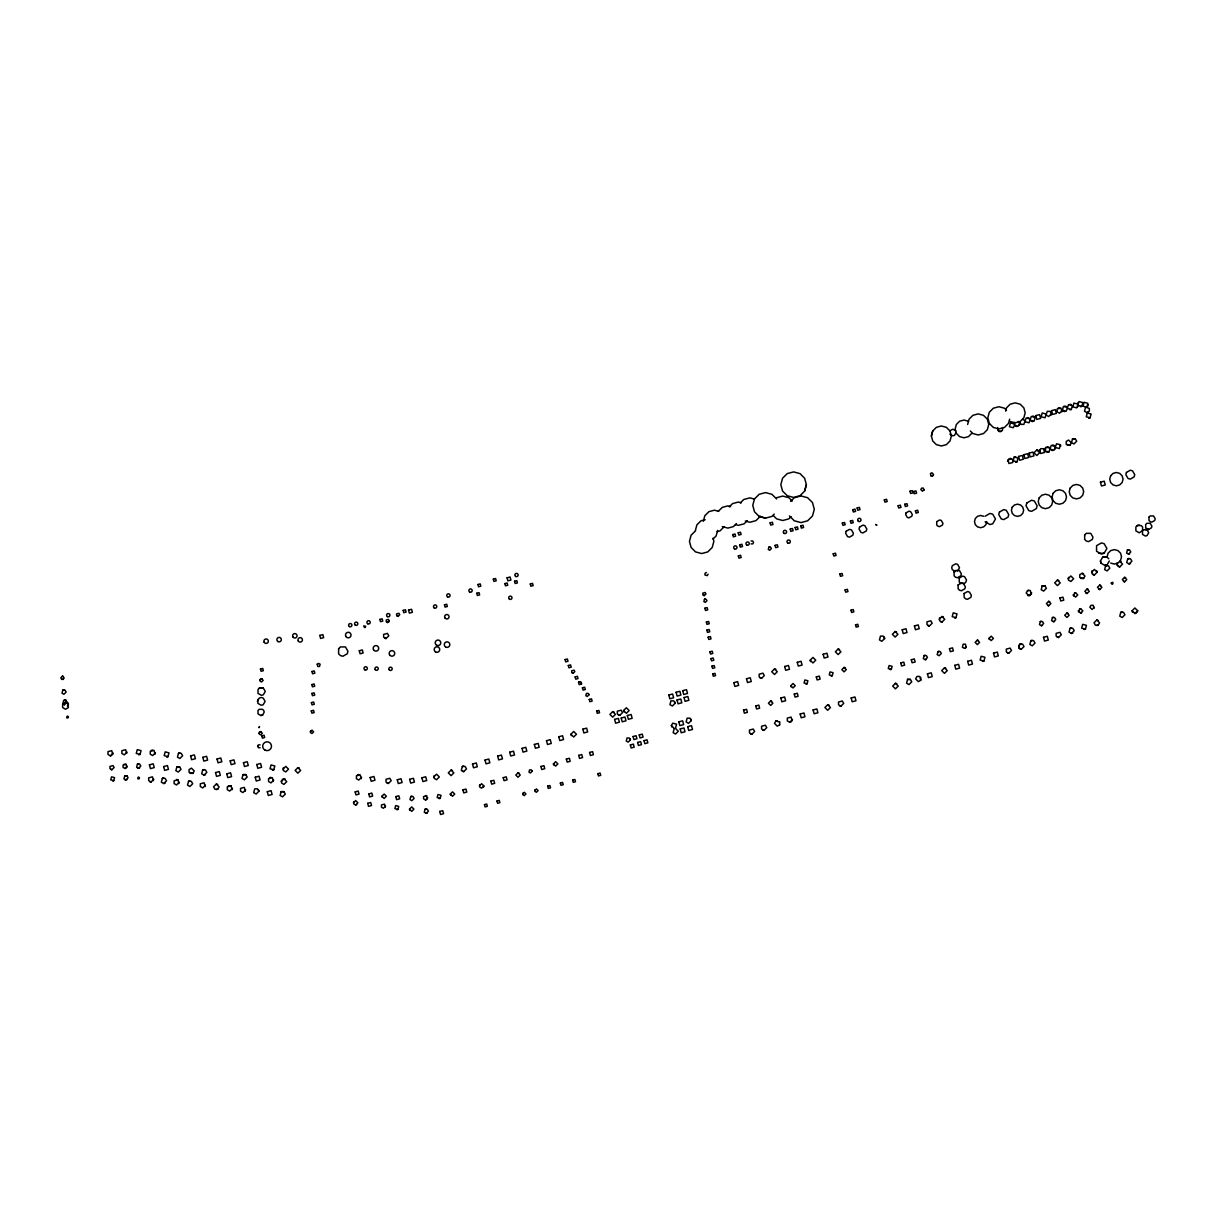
<?xml version="1.0" encoding="UTF-8"?>
<svg xmlns="http://www.w3.org/2000/svg" width="1216" height="1216" viewBox="0 0 1216 1216"><rect width="100%" height="100%" fill="white"/><g stroke="black" fill="none" stroke-linecap="round" stroke-linejoin="round"><path stroke-width="1.5" d="M66.804 703.258L65.998 700.218L63.779 700.218L62.958 703.258L64.889 704.368M68.446 704.11L67.321 706.025M68.339 717.638C67.321 712.91 65.238 720.662 68.476 717.075M112.769 754.437L111.75 750.652L107.966 751.67L107.966 754.437L110.367 755.835L113.134 753.054M126.677 753.479L125.658 749.694L121.874 750.698L121.874 753.479L124.275 754.862L127.057 752.096M126.905 767.342L126.084 764.317L123.059 765.122L123.059 767.342L124.974 768.451L127.194 766.232M139.354 778.59C138.35 773.862 136.268 781.63 139.506 778.042M155.07 754.178L154.052 750.394L150.267 751.397L150.267 754.178L152.669 755.562L155.45 752.795M153.474 780.626L152.456 776.842L148.671 777.845L148.671 780.626L151.073 782.01L153.839 779.243M178.919 783.575L177.901 779.79L174.116 780.809L174.116 783.575L176.518 784.974L179.299 782.192M205.139 786.539L204.121 782.754L200.321 783.773L200.321 786.539L202.738 787.938L205.504 785.156M259.829 680.322L261.501 678.65L263.173 680.322L261.501 681.978L260.057 681.158L260.057 679.486M232.089 789.686L231.07 785.901L227.286 786.904L227.286 789.686L229.687 791.069L232.469 788.302M257.336 701.389L259.282 698.03L261.227 697.513L263.173 698.03L265.103 701.389L263.173 704.763L261.227 705.28L257.853 703.334L257.853 699.443M259.038 733.233L260.695 731.576L262.367 733.233L260.695 734.905L259.251 734.069L259.251 732.412M245.328 791.175L244.31 787.375L240.525 788.394L240.525 791.175L242.926 792.558L245.693 789.792M260.133 747.764L258.476 747.764L257.64 746.32L258.476 744.876L260.133 744.876M257.64 746.32L257.853 745.484M258.886 791.251L256.105 794.033L253.703 792.634L254.722 788.85L257.488 788.85L258.886 791.251L258.506 789.868M273.357 781.508L272.354 777.708L268.554 778.726L268.554 781.508L270.955 782.891L273.737 780.11M282.978 769.15L285.76 766.369L288.542 769.15L285.76 771.917L283.358 770.534L283.358 767.752M281.2 781.614L283.966 778.833L286.748 781.614L283.966 784.396L281.565 782.998L281.565 780.231M317.239 664.21L317.847 666.49L319.519 666.49L320.127 664.21L318.683 663.374L317.239 664.21L317.847 663.602M310.323 731.819L311.98 730.147L313.652 731.819L311.98 733.476L310.536 732.655L310.536 730.983M389.12 621.665L388.512 619.385L386.232 619.993L386.232 621.665L387.676 622.501L389.348 620.829M353.43 802.788L355.65 800.569L357.869 802.788L355.65 805.007L353.734 803.898L353.734 801.678M361.228 778.666L360.21 774.881L356.41 775.899L356.41 778.666L358.811 780.064L361.593 777.282M381.915 796.252L384.134 794.033L386.354 796.252L384.134 798.486L381.915 796.252L382.204 797.362M385.32 807.166L384.514 804.126L381.474 804.946L381.474 807.166L383.405 808.275L385.624 806.056M409.488 809.142L411.707 806.922L413.926 809.142L411.707 811.361L409.488 809.142L409.777 810.251M427.409 798.821L426.603 795.796L423.563 796.602L423.563 798.821L425.494 799.93L427.713 797.711M433.793 776.948L436.559 774.182L439.341 776.948L436.559 779.73L434.158 778.331L434.158 775.565M450.3 794.078L452.519 791.859L454.738 794.078L452.519 796.298L450.3 794.078L450.589 795.188M479.393 785.931L481.612 783.712L483.846 785.931L481.612 788.15L479.697 787.041L479.697 784.822M483.542 787.041L483.846 785.931M522.622 793.957L524.294 792.285L525.95 793.957L524.294 795.614L522.85 794.778L522.85 793.121M532.061 771.339L530.389 772.996L528.96 772.16L529.568 769.895L531.225 769.895L532.061 771.339L531.833 770.503M534.766 790.598L536.438 788.926L538.095 790.598L536.438 792.254L534.994 791.434L534.994 789.762M553.417 763.906L555.636 761.687L557.87 763.906L555.636 766.126L553.417 763.906L553.721 765.016M578.558 682.358L579.166 684.638L581.43 684.03L580.822 681.75L578.558 682.358L579.166 681.75M581.43 684.03L581.658 683.194M570.912 734.251L573.678 731.47L576.46 734.251L573.678 737.018L570.912 734.251L571.277 735.634M588.939 694.822L587.282 696.479L585.838 695.658L586.446 693.378L588.103 693.378L588.939 694.822L588.711 693.986M623.58 710.539L626.346 707.758L629.128 710.539L626.346 713.306L623.565 710.539L623.945 711.922M630.39 739.906L628.17 742.125L626.24 741.015L627.061 737.99L629.28 737.99L630.39 739.906L630.086 738.796M695.4 530.404L696.89 524.856L700.948 520.798L705.113 519.673M703.334 521.284L704.824 515.736L708.882 511.678L714.446 510.188L718.61 511.298M717.607 530.404L716.118 535.952L713.062 539.007M708.077 574.18L707.241 575.624L704.976 575.016L704.976 573.359L706.42 572.523M675.123 703.243L672.342 706.025L669.94 704.642L670.958 700.842L673.74 700.842L675.123 703.243L674.758 701.86M674.166 728.338L671.399 725.572L672.782 723.155L676.567 724.174L675.564 727.974M691.296 720.556L688.53 723.338L686.128 721.939L687.131 718.154L689.913 718.154L691.296 720.556L690.931 719.173M804.658 491.051L806.375 484.667L804.658 478.283L799.991 473.602L793.607 471.899L787.223 473.602L782.542 478.283L780.839 484.667L782.542 491.051L787.223 495.718L793.607 497.435L799.991 495.718L804.658 491.051L806.375 484.667M779.669 724.782L779.669 722.015M790.81 685.718L793.03 683.498L795.249 685.718L793.03 687.937L790.81 685.718L791.099 686.827M792.118 720.875L791.099 717.09L787.314 718.109L787.314 720.875L789.716 722.274L792.498 719.492M810.19 660.197L812.972 657.415L815.738 660.197L812.972 662.963L810.19 660.197L810.57 661.58M931.38 435.982L932.718 430.981L936.366 427.333L941.366 425.995L946.367 427.333L950.015 430.981L951.353 435.982L950.015 440.982L946.367 444.646L941.366 445.983L936.366 444.63L932.718 440.982L931.38 435.982L932.718 430.981M923.917 490.382L923.309 488.102L921.652 488.102L920.816 489.546L922.473 491.218L924.145 489.546M884.64 638.506L881.858 641.288L879.457 639.89L880.475 636.105L883.257 636.105L884.64 638.506L884.26 637.123M956.126 432.501L954.454 435.389L952.797 435.83L949.909 434.158M967.647 424.445L969.061 419.17L972.922 415.31L978.196 413.896L983.47 415.31L987.331 419.17L988.745 424.445L987.331 429.719L983.47 433.58L978.196 434.978L972.922 433.565L970.353 430.996M920.77 680.23L919.752 676.446L916.986 676.446L915.602 678.847L918.369 681.614L920.77 680.23L920.77 677.449M939.193 619.294L941.974 616.512L944.756 619.294L941.974 622.06L939.573 620.677L939.573 617.895M997.698 427.561L997.698 430.327L1000.099 431.726L1002.501 430.327L1002.501 427.561M1005.647 411.175L1006.529 407.846L1010.192 404.198L1015.193 402.861L1020.194 404.198L1023.842 407.846L1025.179 412.847L1023.842 417.848L1020.194 421.496L1015.193 422.834L1010.192 421.496M1009.63 419.201L1008.52 423.366L1004.446 427.439L998.898 428.929L993.35 427.439L989.292 423.366L987.802 417.818L989.292 412.27L993.35 408.211L998.898 406.722L1004.446 408.211L1006.483 410.233M986.693 521.588L985.887 524.643L983.653 526.878L980.598 527.698L977.542 526.878L975.308 524.643L974.487 521.588L975.308 518.533L977.542 516.298L980.598 515.478L983.653 516.298M1014.494 422.332L1014.6 425.311L1013.217 427.713L1009.417 426.71L1010.435 422.91L1014.235 423.928M1007.547 461.138L1010.329 458.356L1012.73 459.739L1012.73 462.521L1008.946 463.539L1007.927 459.739M1014.494 425.114L1018.294 426.132L1019.677 423.73L1018.294 421.329M1019.297 425.114L1019.677 423.73M966.234 647.216L965.413 644.191L963.194 644.191L962.388 647.216L964.303 648.326L966.234 647.216L965.413 648.037M1030.286 420.219L1034.071 421.238L1035.09 417.438L1031.305 416.434L1029.01 422.773L1025.21 421.77M988.988 638.385L991.207 636.166L993.426 638.385L991.207 640.604L988.988 638.385L989.277 639.494M1039.346 451.106L1040.729 448.704L1043.495 448.704L1044.514 452.489L1040.729 453.507L1039.71 449.722M1046.277 415.142L1048.678 416.526L1051.46 413.759L1050.062 411.358L1047.295 411.358L1044.985 417.787L1041.185 416.784L1042.203 412.984L1045.988 414.002M1051.08 415.142L1051.445 413.759M1055.062 446.394L1051.278 445.39L1048.891 451.942L1045.091 450.923L1046.11 447.138L1049.91 448.157M1044.726 449.54L1045.091 448.157M1061.933 411.829L1060.93 408.029L1057.13 409.047L1057.13 411.829L1059.531 413.212L1062.313 410.43M1050.259 449.175L1054.044 450.194L1056.598 443.764L1060.382 444.782L1059.364 448.567L1055.579 447.549M1055.062 449.175L1055.442 447.792M1077.695 404.092L1073.91 403.074L1072.892 406.858L1076.677 407.877L1079.048 401.569L1082.848 402.587L1081.83 406.372L1078.045 405.369M1077.665 403.97L1078.045 402.587M1077.695 406.858L1078.06 405.475M1031.366 594.396L1030.347 590.596L1027.566 590.596L1026.182 593.013L1028.964 595.779L1031.73 593.013M1018.826 645.149L1018.826 647.915L1021.227 649.314L1024.009 646.532L1022.61 644.13L1019.844 644.13L1018.826 647.915M1086.846 407.102L1087.864 403.302L1084.079 402.298L1083.061 406.083L1089.323 408.454L1089.323 411.221L1086.922 412.619L1084.505 411.221L1085.523 407.436M1087.864 406.083L1088.244 404.7M1068.089 578.74L1070.87 575.958L1073.652 578.74L1070.87 581.506L1068.469 580.123L1068.469 577.357M1073.333 594.913L1075.552 592.694L1077.771 594.913L1075.552 597.132L1073.333 594.913L1073.622 596.022M1078.394 610.888L1080.614 608.654L1082.833 610.888L1080.614 613.107L1078.394 610.888L1078.683 611.998M1091.603 572.219L1094.37 569.438L1097.151 572.219L1094.37 575.001L1091.968 573.602L1091.968 570.836M1109.326 561.002L1107.107 564.847L1104.888 565.44L1101.027 563.221L1100.434 561.002L1102.654 557.156L1107.107 557.156L1108.734 558.782M1107.092 556.837L1108.065 553.219L1110.694 550.59L1114.312 549.617L1117.914 550.574L1120.559 553.219L1121.517 556.837L1120.559 560.439L1117.914 563.084L1114.312 564.042L1110.694 563.084M1093.99 608.35L1093.184 605.31L1090.965 605.31L1089.855 607.24L1092.074 609.459L1094.294 607.24M1111.196 583.285C1114.449 579.713 1112.366 587.465 1111.348 582.738M1121.167 561.701L1119.784 561.336L1122.55 564.102L1119.784 566.884L1117.382 565.486L1117.382 562.719M1132.111 610.751L1134.893 607.97L1137.674 610.751L1134.893 613.518L1132.111 610.751L1132.491 612.134M1137.294 612.134L1137.674 610.751M63.293 679.288L64.129 677.844L62.472 676.172L60.8 677.844L61.636 679.288L63.293 679.288L62.472 679.516M62.806 690.126L62.001 693.166L63.916 694.275L66.135 692.056L65.026 690.126L62.806 690.126L63.916 689.837M113.757 780.672L114.562 777.632L111.538 776.826L110.717 779.866L113.757 780.672L112.647 780.976M140.038 754.437L141.056 750.652L137.271 749.634L136.253 753.418L140.038 754.437L138.654 754.817M124.762 775.838L123.956 778.878L125.871 779.988L128.09 777.754L126.981 775.838L124.762 775.838L126.981 775.838M137.454 764.074L136.648 767.114L138.563 768.223L140.782 766.004L139.673 764.074L137.454 764.074L138.563 763.785M167.96 756.656L168.978 752.871L165.194 751.853L164.175 755.638L167.96 756.656L166.577 757.036M178.478 753.327L177.46 757.127L179.877 758.51L182.643 755.729L181.26 753.327L178.478 753.327L179.877 752.962M162.351 778.362L161.333 782.162L163.734 783.545L166.516 780.763L165.118 778.362L162.351 778.362L163.734 777.997M176.867 766.901L175.849 770.686L178.25 772.069L181.032 769.302L179.634 766.901L176.867 766.901L179.634 766.901M259.434 688.074L258.005 689.502L258.005 693.394L261.379 695.324L263.325 694.807L265.27 691.448L263.325 688.074L259.434 688.074L263.325 688.074M192.858 773.346L194.241 770.944L191.474 768.162L189.073 769.561L189.073 772.327L192.858 773.346L190.091 773.346M188.541 781.326L187.522 785.126L189.924 786.509L192.706 783.727L191.322 781.326L188.541 781.326L189.924 780.961M202.677 769.91L201.658 773.71L204.06 775.094L206.842 772.327L205.458 769.91L202.677 769.91L204.06 769.546M262.534 715.069L264.191 712.181L263.75 710.524L262.534 709.308L259.206 709.308L257.99 710.524L257.99 713.853L260.862 715.51L262.534 715.069L260.862 715.51M364.177 625.678C362.778 625.298 365.393 629.964 365.682 626.088M217.725 789.23L219.108 786.828L216.326 784.046L213.56 786.828L214.943 789.23L217.725 789.23L216.326 789.594M243.018 774.622L241.999 778.422L244.401 779.806L247.182 777.024L245.784 774.622L243.018 774.622L245.784 774.622M273.813 769.758L274.831 765.974L271.031 764.955L270.028 768.74L273.813 769.758L272.43 770.138M281.154 791.662L280.136 795.462L282.538 796.845L285.319 794.078L283.921 791.662L281.154 791.662L283.921 791.662M397.936 809.43L398.742 806.39L395.717 805.585L394.896 808.61L397.936 809.43L396.826 809.719M410.765 796.51L409.959 799.55L411.874 800.66L414.094 798.441L412.984 796.51L410.765 796.51L411.874 796.222M695.567 530.754L691.098 535.222L689.457 541.333L691.098 547.443L695.567 551.912L701.678 553.538L707.773 551.912L712.242 547.443L713.883 541.333L713.062 538.278M462.338 766.46L461.32 770.26L463.722 771.643L466.503 768.862L465.105 766.46L462.338 766.46L463.722 766.095M718.23 511.434L722.304 507.376L727.852 505.886L730.634 506.631M425.098 809.218L424.293 812.242L426.208 813.352L428.442 811.133L427.318 809.218L425.098 809.218L426.208 808.914M729.326 506.814L732.534 503.606L738.355 502.056L741.274 502.831M440.207 798.365L441.013 795.325L437.988 794.519L437.167 797.544L440.207 798.365L439.098 798.654M740.407 502.846L743.751 499.487L749.862 497.861L754.437 499.077M724.052 526.847L719.994 530.906L717.212 531.65M736.455 523.564L733.4 526.604L727.852 528.094L722.304 526.604M747.384 520.6L744.177 523.807L738.355 525.358L735.437 524.582M760.441 516.177L755.957 520.646L749.862 522.272L745.286 521.056M774.258 514.079L771.917 516.42L765.533 518.122L759.149 516.42L754.482 511.738L752.765 505.354L754.482 498.97L759.149 494.304L765.533 492.586L771.917 494.304L776.598 498.97M790.643 501.387L794.306 497.724L800.964 495.946L807.622 497.724L812.501 502.603L814.294 509.261L812.501 515.934L807.622 520.798L800.964 522.591L794.306 520.798L789.427 515.934M704.474 599.29L703.866 601.57L705.295 602.391L706.967 600.734L706.131 599.29L704.474 599.29L705.295 599.062M791.084 516.633L788.85 518.867L782.739 520.509L776.644 518.867L773.285 515.508M768.892 547.154L768.284 549.434L769.728 550.27L771.385 548.598L770.549 547.154L768.892 547.154L769.728 546.942M949.909 430.829L952.797 429.172L955.67 430.829M674.166 728.855L673.147 732.655L675.549 734.038L678.315 731.257L675.549 728.49M971.736 433.367L968.483 436.62L964.045 437.806L959.606 436.62L956.354 433.367L955.168 428.929L956.354 424.475L959.606 421.238L964.045 420.037L968.483 421.238M932.702 475.851L933.538 474.407L931.866 472.75L930.422 473.586L931.046 475.851M1013.217 460.818L1017.017 461.822L1018.02 458.037L1014.235 457.018L1013.095 461.138M1067.542 408.454L1071.326 409.473L1072.345 405.673L1068.545 404.654L1066.204 411.221L1062.419 410.202L1063.438 406.418L1067.222 407.421M807.09 683.802L807.895 680.762L804.87 679.957L804.05 682.982L807.09 683.802L805.98 684.091M779.669 722.015L775.869 720.997L774.486 723.398L777.267 726.18L779.669 724.782M985.127 516.222L989.946 513.441L992.712 514.186L995.494 518.989L992.712 523.807L989.946 524.537L985.127 521.77M832.261 675.746L833.082 672.722L830.042 671.901L829.236 674.941L832.261 675.746L831.151 676.05M1090.083 417.802L1091.102 414.018L1087.302 412.999L1086.283 416.784L1090.083 417.802L1088.685 418.182M1072.542 438.794L1071.524 442.594L1073.926 443.977L1076.707 441.21L1075.309 438.794L1072.542 438.794L1075.309 438.794M1069.989 445.238L1071.387 442.837L1068.606 440.055L1066.204 441.454L1066.204 444.22L1069.989 445.238L1067.222 445.238M957.57 571.064L959.515 567.705L957.57 564.33L955.639 563.814L952.265 565.759L951.748 567.705L952.265 569.65L955.639 571.581M891.328 669.362L892.134 666.338L889.109 665.517L888.288 668.557L891.328 669.362L890.218 669.666M956.004 617.667L957.007 613.882L953.222 612.864L952.204 616.649L956.004 617.667L954.606 618.047M924.13 655.576L923.324 658.616L925.239 659.726L927.458 657.506L926.349 655.576L924.13 655.576L925.239 655.287M907.577 679.41L906.558 683.21L908.96 684.593L911.742 681.826L910.358 679.41L907.577 679.41L910.358 679.41M937.992 651.578L937.171 654.618L939.102 655.728L941.321 653.509L940.211 651.578L937.992 651.578L939.102 651.29M1042.234 585.899L1041.215 589.699L1043.632 591.082L1046.398 588.316L1045.015 585.899L1042.234 585.899L1045.015 585.899M983.926 661.063L984.945 657.263L981.145 656.26L980.126 660.045L983.926 661.063L982.528 661.428M1104.143 553.295L1106.91 548.492L1104.143 543.689L1101.362 542.944L1096.558 545.71L1096.558 551.274L1101.362 554.04L1104.143 553.295L1098.58 553.295M1040.288 621.574L1039.482 624.598L1041.398 625.708L1043.632 623.489L1042.507 621.574L1040.288 621.574L1041.398 621.27M1083.578 578.482L1084.961 576.08L1082.179 573.314L1079.778 574.697L1079.778 577.478L1083.578 578.482L1080.796 578.482M1137.294 525.54L1135.866 526.969L1135.866 530.845L1139.24 532.79L1143.709 529.826L1147.038 529.826L1148.71 532.714L1147.038 535.602L1145.381 536.043L1142.493 534.386L1142.599 526.969L1141.17 525.54L1137.294 525.54L1139.24 525.023M1052.418 617.561L1051.612 620.601L1053.527 621.71L1055.746 619.491L1054.637 617.561L1052.418 617.561L1053.527 617.272M1105.663 565.759L1104.66 569.559L1107.062 570.942L1109.828 568.161L1108.445 565.759L1105.663 565.759L1107.062 565.394M1030.864 640.65L1029.846 644.434L1032.247 645.818L1035.014 643.051L1033.63 640.65L1030.849 640.65L1032.247 640.27M1127.414 549.997L1126.609 553.022L1128.524 554.131L1130.758 551.912L1129.634 549.997L1127.414 549.997L1128.524 549.693M1127.734 558.782L1126.715 562.567L1129.117 563.966L1131.898 561.184L1130.5 558.782L1127.734 558.782L1129.117 558.402M1070.034 628.292L1069.016 632.077L1071.418 633.46L1074.199 630.694L1072.801 628.292L1070.034 628.292L1071.418 627.912M1085.432 629.143L1086.45 625.343L1082.666 624.34L1081.647 628.125L1085.432 629.143L1084.049 629.508M1098.2 625.191L1099.583 622.79L1096.802 620.008L1094.035 622.79L1095.418 625.191L1098.2 625.191L1096.802 625.556M1120.787 612.347L1119.769 616.132L1122.186 617.515L1124.952 614.749L1123.569 612.347L1120.787 612.347L1122.186 611.967M1058.148 408.029L1059.531 407.664M1030.013 418.988L1026.228 417.97L1023.842 424.384L1021.06 424.384L1019.677 421.982M1010.435 422.91L1013.217 422.91M1080.446 406.752L1081.83 406.372M1069.943 409.838L1071.326 409.458M1001.482 431.346L998.716 431.346M1086.922 412.619L1088.305 412.239M776.644 497.709L782.739 496.082L788.85 497.709L792.209 501.068M68.385 704.231L65.512 702.574L62.624 704.231L62.624 707.56L65.512 709.232L68.385 707.56L68.142 703L65.102 702.179L64.296 705.219M398.058 616.375L399.73 614.718L398.894 613.274L396.614 613.882L396.614 615.539L398.058 616.375L397.222 616.147M932.702 475.851L931.046 475.851M1036.822 449.981L1034.041 452.747L1036.822 455.529L1039.589 452.747L1036.822 449.981L1038.206 450.346M1014.235 457.018L1015.618 456.654M1008.946 458.736L1011.712 458.736M1048.891 451.942L1046.11 451.942M1015.618 462.202L1017.017 461.822M386.034 638.567L388.801 635.801L387.418 633.399L383.633 634.402L383.633 637.184L386.034 638.567L384.651 638.202M751.078 540.998L752.75 540.998L753.586 542.442L752.75 543.886L751.078 543.886M260.665 678.878L262.337 678.878M704.292 595.597L705.964 593.94L705.128 592.496L702.848 593.104L702.848 594.776L704.292 595.597L703.456 595.384M110.367 755.835L111.75 755.455M151.286 750.394L152.669 750.014M259.206 727.624L259.479 726.59L258.917 727.548M123.865 764.317L126.084 764.317M111.887 769.728L114.106 767.509L112.997 765.594L109.957 766.399L109.957 768.618L111.887 769.728L110.778 769.439M259.874 731.789L260.695 731.576M124.974 768.451L126.084 768.162M139.673 767.919L137.454 767.919M126.981 779.684L124.762 779.684M573.162 673.254L574.834 671.582L573.998 670.138L571.718 670.746L571.718 672.418L573.162 673.254L572.326 673.026M163.734 783.545L165.118 783.18M204.06 775.094L205.458 774.729M1148.573 529.507L1151.461 527.835L1151.902 526.178L1150.23 523.29L1146.901 523.29L1145.685 524.506L1145.685 527.835L1148.573 529.507L1146.901 529.066M228.304 785.901L231.07 785.901M297.89 767.63L295.123 770.397L297.89 773.178L300.671 770.397L297.89 767.63L299.288 767.995M269.572 777.708L270.955 777.343M1102.654 557.156L1107.107 557.156M282.583 779.213L285.365 779.213M1128.524 554.131L1129.634 553.842M1104.888 565.44L1107.107 564.847M1057.464 580.078L1054.682 582.859L1057.464 585.626L1060.23 582.859L1057.464 580.078L1058.847 580.458M1027.566 590.596L1028.964 590.231M1129.117 563.966L1130.5 563.586M357.428 774.881L358.811 774.501M895.158 631.53L892.377 634.311L895.158 637.078L897.925 634.311L895.158 631.53L896.542 631.91M1030.347 595.414L1027.566 595.414M838.143 649.025L835.377 651.791L838.143 654.573L840.925 651.791L838.143 649.025L839.542 649.39M929.389 625.997L932.17 623.215L930.787 620.814L926.987 621.832L926.987 624.598L929.389 625.997L928.006 625.617M612.682 711.634L609.9 714.4L612.682 717.182L615.463 714.4L612.682 711.634L614.065 711.998M774.501 668.952L771.719 671.734L774.501 674.5L777.267 671.734L774.501 668.952L775.884 669.317M1124.557 577.357L1122.338 579.576L1124.557 581.795L1126.776 579.576L1124.557 577.357L1125.666 577.646M1099.69 585.109L1097.47 587.328L1099.69 589.547L1101.909 587.328L1099.69 585.109L1100.799 585.413M1087.043 589.046L1084.824 591.28L1087.043 593.499L1089.262 591.28L1087.043 589.046L1088.153 589.35M1074.442 592.998L1075.552 592.694M619.734 715.358L622.516 712.591L621.133 710.174L617.333 711.193L617.333 713.974L619.734 715.358L618.351 714.993M761.566 678.361L764.332 675.579L762.949 673.178L759.164 674.196L759.164 676.962L761.566 678.361L760.167 677.981M1048.648 601.327L1046.429 603.546L1048.648 605.781L1050.867 603.546L1048.648 601.327L1049.758 601.631M388.421 783.469L391.202 780.687L389.804 778.286L386.019 779.304L386.019 782.086L388.421 783.469L387.038 783.089M451.09 770.108L448.309 772.874L451.09 775.656L453.857 772.874L451.09 770.093L452.474 770.473M844.086 667.402L841.867 669.621L844.086 671.855L846.306 669.621L844.086 667.402L845.196 667.706M1079.504 608.958L1080.614 608.654M1066.934 613.016L1064.714 615.235L1066.934 617.454L1069.153 615.235L1066.934 613.016L1068.043 613.305M355.65 805.007L356.759 804.703M977.36 640.163L975.141 642.382L977.36 644.602L979.579 642.382L977.36 640.163L978.47 640.452M1080.614 613.107L1081.723 612.803M1053.527 621.71L1054.637 621.406M1041.398 625.708L1042.507 625.419M770.655 700.978L768.436 703.198L770.655 705.417L772.874 703.198L770.655 700.978L771.765 701.282M925.239 659.726L926.349 659.422M518.016 772.814L515.797 775.048L518.016 777.267L520.235 775.048L518.016 772.814L519.126 773.118M425.494 799.93L426.603 799.642M1019.844 644.13L1021.227 643.766M1134.893 613.518L1136.276 613.153M1071.418 633.46L1072.801 633.095M944.467 667.842L941.701 670.609L944.467 673.39L947.249 670.609L944.467 667.842L945.866 668.207M1058.543 637.518L1061.325 634.737L1059.942 632.335L1056.142 633.354L1056.142 636.135L1058.543 637.518L1057.16 637.138M895.447 683.301L892.681 686.067L895.447 688.849L898.229 686.067L895.447 683.301L896.846 683.666M1008.733 653.266L1011.514 650.499L1010.131 648.098L1006.331 649.116L1006.331 651.882L1008.733 653.266L1007.35 652.901M827.686 704.733L824.904 707.514L827.686 710.281L830.452 707.514L827.686 704.733L829.069 705.113M426.208 813.352L427.318 813.063M775.869 720.997L777.267 720.632M840.925 706.162L843.706 703.395L842.308 700.994L838.523 702.012L838.523 704.778L840.925 706.162L839.542 705.797M789.716 722.274L791.099 721.894M763.998 730.39L766.764 727.624L765.381 725.222L761.596 726.226L761.596 729.007L763.998 730.39L762.599 730.026M751.868 734.236L754.65 731.454L753.251 729.053L749.466 730.071L749.466 732.853L751.868 734.236L750.485 733.871M1069.943 404.29L1071.326 404.654M1064.821 406.038L1066.204 406.418M1063.438 411.221L1064.821 411.586M1032.688 416.054L1034.071 416.434M1027.611 417.605L1028.994 417.97M1031.305 421.238L1032.688 421.602M1022.458 419.216L1024.86 420.599M1015.512 426.132L1016.895 426.497M1052.661 445.01L1054.044 445.39M1047.493 446.774L1048.891 447.138M1051.278 450.194L1052.661 450.558M1145.381 529.386L1147.038 529.826M1118.401 566.504L1119.784 566.884M1123.447 581.491L1124.557 581.795M1092.986 574.621L1094.37 575.001M1082.179 573.314L1083.578 573.678M1098.58 589.258L1099.69 589.547M1085.934 593.195L1087.043 593.499M759.149 516.42L765.533 518.122M1047.538 605.477L1048.648 605.781M1096.802 620.008L1098.2 620.373M941.974 616.512L943.358 616.877M940.591 621.695L941.974 622.06M1019.844 648.934L1021.227 649.314M386.84 622.273L387.676 622.501M462.338 771.278L463.722 771.643M62.472 676.172L63.293 676.4M425.494 795.492L426.603 795.796M64.889 699.93L65.998 700.218M66.211 701.89L67.321 702.179M216.326 784.046L217.725 784.411M176.518 779.41L177.901 779.79M149.674 781.645L151.073 782.01M1117.002 564.102L1117.382 565.486M1100.434 561.002L1101.042 563.221M1096.786 570.836L1097.151 572.219M1060.382 444.782L1060.762 446.166M671.399 725.572L671.764 726.955M149.416 764.818L150.434 768.618L154.234 767.6L153.216 763.815L149.416 764.834M163.628 766.582L164.646 770.366L168.446 769.363L167.428 765.563L163.628 766.582M190.593 755.926L191.611 759.711L195.396 758.693L194.378 754.908L190.593 755.926M202.798 757.325L203.817 761.11L207.617 760.091L206.598 756.306L202.798 757.325M217.026 759.012L218.044 762.812L221.829 761.794L220.81 758.009L217.026 759.012M215.521 772.57L216.539 776.37L220.324 775.352L219.306 771.567L215.521 772.57M226.769 773.832L227.787 777.617L231.587 776.614L230.569 772.814L226.769 773.832M230.174 760.866L231.192 764.651L234.977 763.633L233.958 759.848L230.174 760.866M260.467 669.013L261.075 671.293L263.355 670.685L262.747 668.405L260.467 669.013M243.458 762.721L244.477 766.521L248.277 765.502L247.258 761.718L243.458 762.721M261.774 735.862L262.382 738.127L264.662 737.519L264.054 735.254L261.774 735.862M256.789 764.499L257.807 768.284L261.592 767.266L260.574 763.481L256.789 764.499M255.238 777.222L256.257 781.022L260.057 780.003L259.038 776.218L255.238 777.222M267.292 791.692L268.31 795.492L272.095 794.474L271.077 790.674L267.292 791.692M319.808 635.421L320.629 638.446L323.654 637.64L322.848 634.6L319.808 635.421M311.965 671.521L312.573 673.801L314.853 673.193L314.245 670.913L311.965 671.521M311.858 684.578L312.466 686.842L314.731 686.234L314.123 683.97L311.858 684.578M311.858 693.439L312.466 695.719L314.731 695.111L314.123 692.831L311.858 693.439M311.402 702.62L312.026 704.885L314.29 704.277L313.682 702.012L311.402 702.62M311.266 710.904L311.874 713.184L314.154 712.576L313.546 710.296L311.266 710.904M338.61 648.751L338.61 653.752L340.434 655.576L342.927 656.245L347.259 653.752L347.928 651.259L345.435 646.927L340.434 646.927L338.61 648.751M359.267 650.758L360.073 653.782L363.113 652.977L362.292 649.937L359.267 650.758M379.878 619.415L380.486 621.695L382.766 621.087L382.158 618.807L379.878 619.415M403.195 610.386L403.803 612.651L406.083 612.043L405.475 609.778L403.195 610.386M355.178 791.89L355.984 794.914L359.024 794.109L358.203 791.069L355.178 791.89M408.546 610.098L409.366 613.138L412.391 612.332L411.586 609.292L408.546 610.098M370.166 777.495L371.169 781.28L374.969 780.277L373.95 776.477L370.166 777.495M368.782 793.881L369.603 796.921L372.628 796.1L371.822 793.075L368.782 793.881M367.703 803.305L368.509 806.345L371.549 805.524L370.728 802.499L367.703 803.305M397.267 779.76L398.286 783.545L402.086 782.542L401.067 778.742L397.267 779.76M444.463 604.838L445.071 607.118L447.351 606.51L446.743 604.23L444.463 604.838M395.808 796.602L396.629 799.642L399.654 798.821L398.848 795.796L395.808 796.602M409.64 779.319L410.658 783.104L414.443 782.086L413.44 778.301L409.64 779.319M421.906 777.784L422.925 781.569L426.725 780.566L425.706 776.766L421.906 777.784M477.934 584.501L478.542 586.781L480.822 586.173L480.214 583.893L477.934 584.501M476.763 593.241L477.371 595.521L479.651 594.898L479.043 592.633L476.763 593.241M493.316 579.135L493.939 581.415L496.204 580.807L495.596 578.527L493.316 579.135M439.721 811.467L440.526 814.507L443.566 813.686L442.746 810.662L439.721 811.467M504.853 583.574L505.476 585.838L507.741 585.23L507.133 582.966L504.853 583.574M507.072 577.798L507.878 580.838L510.918 580.032L510.097 576.992L507.072 577.813M514.535 581.233L515.143 583.513L517.423 582.905L516.815 580.625L514.535 581.233M462.931 789.883L463.737 792.923L466.777 792.102L465.956 789.078L462.931 789.883M472.507 763.998L473.526 767.782L477.31 766.764L476.307 762.979L472.507 763.998M530.267 583.969L530.875 586.249L533.14 585.626L532.532 583.361L530.267 583.969M485.017 760.046L486.035 763.846L489.835 762.827L488.817 759.042L485.017 760.046M484.454 804.627L485.062 806.907L487.342 806.299L486.719 804.019L484.454 804.627M490.838 781.113L491.644 784.153L494.684 783.332L493.863 780.307L490.838 781.113M497.663 756.094L498.666 759.894L502.466 758.875L501.448 755.09L497.663 756.094M509.717 752.202L510.735 755.987L514.52 754.984L513.502 751.184L509.717 752.202M496.979 801.01L497.602 803.29L499.867 802.682L499.259 800.402L496.994 801.01M503.211 777.647L504.032 780.687L507.057 779.866L506.251 776.842L503.211 777.647M522.014 748.342L523.032 752.126L526.832 751.108L525.814 747.323L522.014 748.342M534.371 744.45L535.39 748.25L539.19 747.232L538.171 743.432L534.371 744.45M565.121 659.589L565.729 661.869L567.994 661.261L567.386 658.981L565.121 659.589M546.47 740.696L547.489 744.496L551.274 743.478L550.255 739.678L546.47 740.696M540.922 766.475L541.743 769.515L544.768 768.694L543.962 765.67L540.922 766.475M568.298 665.502L568.906 667.782L571.186 667.174L570.578 664.894L568.298 665.502M558.782 736.774L559.801 740.574L563.586 739.556L562.567 735.756L558.782 736.774M575.138 676.902L575.746 679.182L578.01 678.558L577.402 676.294L575.138 676.902M547.656 786.144L548.264 788.424L550.544 787.816L549.936 785.536L547.656 786.144M582.418 687.83L583.042 690.11L585.306 689.502L584.698 687.222L582.418 687.83M566.352 759.073L567.158 762.113L570.198 761.292L569.377 758.267L566.352 759.073M560.333 783.028L560.941 785.308L563.221 784.7L562.598 782.42L560.333 783.028M589.258 699.443L589.866 701.723L592.131 701.115L591.523 698.835L589.258 699.458M582.844 729.144L583.862 732.944L587.662 731.926L586.644 728.141L582.859 729.159M578.725 755.364L579.53 758.404L582.57 757.583L581.765 754.558L578.725 755.364M572.614 780.064L573.222 782.344L575.487 781.736L574.879 779.456L572.614 780.064M596.661 711.071L597.269 713.336L599.549 712.728L598.941 710.448L596.661 711.071M589.578 752.461L590.383 755.501L593.423 754.695L592.602 751.655L589.578 752.461M597.846 773.665L598.454 775.945L600.734 775.337L600.126 773.057L597.846 773.665M614.612 719.386L615.615 723.186L619.415 722.167L618.397 718.382L614.612 719.386M621.209 718.033L622.212 721.818L626.012 720.799L624.994 717.014L621.209 718.033M627.35 715.51L628.368 719.31L632.153 718.291L631.15 714.506L627.35 715.51M630.344 744.952L631.15 747.992L634.19 747.171L633.369 744.131L630.344 744.952M633.08 736.531L633.886 739.556L636.926 738.75L636.105 735.71L633.08 736.531M639.221 734.92L640.042 737.96L643.066 737.139L642.261 734.114L639.221 734.92M637.625 742.444L638.446 745.469L641.47 744.663L640.665 741.623L637.625 742.444M644.009 740.62L644.83 743.66L647.854 742.839L647.049 739.814L644.009 740.62M668.815 695.02L669.834 698.805L673.618 697.802L672.6 694.002L668.815 695.02M676.096 692.284L677.114 696.084L680.899 695.066L679.881 691.281L676.096 692.284M677.008 700.021L678.026 703.821L681.811 702.802L680.793 699.018L677.008 700.021M682.708 690.688L683.711 694.488L687.511 693.47L686.493 689.67L682.708 690.688M704.87 608.213L705.478 610.493L707.758 609.885L707.15 607.605L704.87 608.213M684.061 697.528L685.079 701.328L688.879 700.31L687.861 696.51L684.061 697.528M678.832 721.848L679.85 725.633L683.65 724.614L682.632 720.83L678.832 721.848M706.374 622.075L706.982 624.355L709.262 623.732L708.654 621.467L706.374 622.075M680.2 728.962L681.203 732.762L685.003 731.743L683.985 727.943L680.2 728.962M706.876 630.131L707.484 632.411L709.764 631.803L709.156 629.523L706.876 630.131M732.746 534.584L733.354 536.849L735.619 536.241L735.011 533.976L732.746 534.584M708.153 637.184L708.761 639.464L711.026 638.856L710.418 636.576L708.153 637.184M738.203 532.821L738.811 535.086L741.091 534.478L740.483 532.213L738.203 532.821M687.709 726.682L688.727 730.466L692.512 729.448L691.494 725.663L687.709 726.682M709.916 651.791L710.524 654.071L712.789 653.463L712.181 651.183L709.916 651.791M739.632 544.859L740.24 547.139L742.52 546.531L741.912 544.251L739.632 544.859M710.904 658.586L711.527 660.866L713.792 660.258L713.184 657.978L710.904 658.586M738.31 555.894L738.918 558.159L741.198 557.551L740.59 555.271L738.31 555.894M711.922 666.155L712.53 668.42L714.81 667.812L714.202 665.547L711.922 666.155M712.682 673.953L713.29 676.233L715.555 675.625L714.947 673.345L712.682 673.953M770.108 522.85L770.716 525.13L772.981 524.522L772.373 522.242L770.108 522.85M733.841 682.647L734.859 686.432L738.644 685.414L737.641 681.629L733.841 682.647M775.063 545.391L775.671 547.671L777.951 547.063L777.343 544.783L775.063 545.391M746.472 678.771L747.49 682.556L751.275 681.538L750.257 677.753L746.472 678.771M790.218 529.097L790.826 531.377L793.106 530.769L792.498 528.489L790.218 529.097M743.554 710.144L744.359 713.184L747.399 712.363L746.578 709.323L743.554 710.144M795.158 527.501L795.766 529.781L798.046 529.173L797.438 526.893L795.158 527.501M800.706 525.829L801.329 528.109L803.594 527.501L802.986 525.221L800.706 525.829M755.79 705.949L756.595 708.974L759.635 708.168L758.814 705.128L755.79 705.949M784.685 666.49L785.703 670.29L789.488 669.271L788.47 665.486L784.685 666.49M780.839 697.969L781.858 701.769L785.642 700.75L784.639 696.966L780.839 697.969M797.27 662.294L798.289 666.094L802.089 665.076L801.07 661.291L797.27 662.294M794.261 694.047L795.066 697.087L798.106 696.282L797.286 693.242L794.261 694.062M833.203 553.782L833.811 556.046L836.091 555.438L835.468 553.174L833.203 553.782M842.308 523.078L842.916 525.358L845.196 524.75L844.573 522.47L842.308 523.078M846.138 531.301L845.622 533.246L847.567 536.621L849.513 537.138L852.872 535.192L853.389 533.246L851.458 529.887L849.513 529.355L846.138 531.301M852.735 509.717L853.343 511.997L855.608 511.389L855 509.109L852.735 509.717M850.379 521.026L850.987 523.306L853.267 522.682L852.644 520.418L850.379 521.026M800.158 713.99L801.177 717.79L804.962 716.771L803.958 712.986L800.158 713.99M857.143 507.954L857.751 510.234L860.016 509.626L859.408 507.346L857.143 507.954M839.8 574.058L840.423 576.323L842.688 575.715L842.08 573.435L839.8 574.058M816.286 676.917L817.106 679.942L820.131 679.136L819.326 676.096L816.286 676.917M823.156 654.254L824.174 658.038L827.959 657.02L826.941 653.235L823.156 654.254M859.56 527.09L859.043 529.036L860.974 532.395L862.919 532.912L866.294 530.966L866.81 529.036L864.865 525.662L862.919 525.145L859.56 527.09M813.094 709.962L814.112 713.762L817.897 712.743L816.894 708.943L813.094 709.962M845.09 589.912L845.698 592.192L847.978 591.584L847.37 589.304L845.09 589.912M850.972 610.189L851.58 612.454L853.845 611.846L853.237 609.566L850.972 610.189M875.763 524.537L876.721 525.084L875.763 524.537M884.306 499.867L884.914 502.147L887.194 501.539L886.586 499.259L884.306 499.867M855.517 624.872L856.125 627.152L858.405 626.544L857.797 624.264L855.517 624.872M898.122 505.75L898.73 508.014L901.01 507.406L900.387 505.142L898.122 505.75M851.17 697.984L852.188 701.784L855.973 700.766L854.954 696.966L851.17 697.984M904.719 504.275L905.342 506.555L907.607 505.947L906.999 503.667L904.719 504.275M910.009 491.218L910.617 493.483L912.897 492.875L912.289 490.595L910.009 491.218M906.087 512.863L905.631 514.535L907.303 517.408L908.96 517.864L911.848 516.192L912.304 514.535L910.632 511.647L908.96 511.191L906.087 512.863M913.687 491.507L914.295 493.772L916.575 493.164L915.967 490.884L913.687 491.507M915.42 510.842L916.028 513.122L918.308 512.514L917.7 510.234L915.42 510.842M902.196 629.766L903.214 633.566L906.999 632.548L905.996 628.748L902.196 629.766M936.715 521.649L936.715 524.978L937.931 526.194L939.603 526.634L942.491 524.978L942.932 523.306L941.26 520.433L939.603 519.977L936.715 521.649M900.752 662.933L901.573 665.973L904.598 665.152L903.792 662.127L900.752 662.933M914.432 625.921L915.45 629.721L919.235 628.702L918.232 624.918L914.432 625.921M911.301 659.741L912.106 662.766L915.146 661.96L914.326 658.92L911.301 659.741M954.104 571.915L954.104 575.791L955.533 577.22L957.478 577.737L960.838 575.791L961.354 573.846L959.424 570.486L955.533 570.486L954.104 571.915M927.428 673.831L928.446 677.631L932.231 676.613L931.213 672.813L927.428 673.831M959.242 578.056L959.242 581.947L960.655 583.376L964.546 583.376L965.975 581.947L966.492 580.002L964.546 576.642L962.601 576.11L959.242 578.056M958.117 584.926L958.117 588.802L959.546 590.231L961.491 590.748L964.85 588.802L965.367 586.872L963.422 583.498L961.491 582.981L958.117 584.926M964.121 593.499L964.121 597.375L965.55 598.804L967.495 599.321L970.854 597.375L971.371 595.43L969.441 592.07L967.495 591.554L964.121 593.499M949.483 648.66L950.304 651.7L953.344 650.879L952.523 647.854L949.483 648.66M954.773 665.334L955.791 669.134L959.576 668.116L958.558 664.331L954.773 665.35M999.43 512.103L998.762 514.596L1001.254 518.928L1003.747 519.597L1008.079 517.089L1008.748 514.596L1006.255 510.264L1003.747 509.595L999.43 512.103M1018.552 456.441L1019.57 460.241L1023.355 459.222L1022.337 455.438L1018.552 456.456M967.662 661.291L968.681 665.076L972.466 664.058L971.447 660.273L967.662 661.291M1023.857 454.723L1024.875 458.508L1028.66 457.49L1027.642 453.705L1023.857 454.723M1035.804 415.629L1036.822 419.414L1040.607 418.395L1039.589 414.61L1035.804 415.629M1012.229 507.209L1011.408 510.264L1012.229 513.319L1014.463 515.554L1017.518 516.374L1020.574 515.554L1022.808 513.319L1023.629 510.264L1022.808 507.209L1020.574 504.974L1017.518 504.154L1014.463 504.974L1012.229 507.209M1029.146 453.112L1030.165 456.912L1033.965 455.894L1032.946 452.109L1029.146 453.112M1026.76 503.029L1026.015 505.795L1028.797 510.614L1031.563 511.358L1036.382 508.577L1037.111 505.795L1034.345 500.992L1031.563 500.247L1026.76 503.029M1051.551 410.658L1052.57 414.443L1056.354 413.44L1055.336 409.64L1051.551 410.658M993.518 653.129L994.521 656.914L998.321 655.91L997.302 652.11L993.518 653.129M1039.209 497.846L1038.236 501.448L1039.209 505.05L1041.854 507.695L1045.456 508.668L1049.058 507.695L1051.703 505.05L1052.676 501.448L1051.703 497.846L1049.058 495.201L1045.456 494.228L1041.854 495.201L1039.209 497.846M1053.041 493.392L1052.068 497.01L1053.041 500.612L1055.686 503.257L1059.288 504.23L1062.906 503.257L1065.535 500.612L1066.508 497.01L1065.535 493.392L1062.906 490.762L1059.288 489.79L1055.686 490.762L1053.041 493.392M1070.202 488.072L1069.229 491.674L1070.202 495.292L1072.831 497.922L1076.449 498.894L1080.051 497.922L1082.696 495.292L1083.669 491.674L1082.696 488.072L1080.051 485.427L1076.449 484.454L1072.831 485.427L1070.202 488.072M1043.51 637.29L1044.529 641.075L1048.314 640.057L1047.295 636.272L1043.51 637.29M1059.926 597.953L1060.747 600.993L1063.772 600.172L1062.966 597.147L1059.926 597.953M1084.672 534.964L1084.672 539.418L1086.298 541.029L1088.518 541.637L1092.363 539.418L1092.956 537.183L1090.737 533.338L1086.298 533.338L1084.672 534.964M1100.434 482.19L1101.453 485.99L1105.238 484.971L1104.219 481.186L1100.434 482.19M1110.618 475.821L1109.722 479.15L1110.618 482.478L1113.05 484.926L1116.379 485.822L1119.708 484.926L1122.155 482.478L1123.052 479.15L1122.155 475.821L1119.708 473.389L1116.379 472.492L1113.05 473.389L1110.618 475.821M1126.442 472.446L1125.849 474.666L1128.068 478.511L1130.287 479.104L1134.133 476.885L1134.726 474.666L1132.506 470.82L1130.287 470.227L1126.442 472.446M1148.983 517.134L1148.983 520.463L1150.199 521.694L1151.871 522.135L1154.759 520.463L1155.2 518.806L1153.528 515.918L1150.199 515.918L1148.983 517.134M389.561 654.801A2.782 2.782 0 0 0 394.364 654.801A2.782 2.782 0 0 0 391.962 650.636A2.782 2.782 0 0 0 389.561 654.801M375.136 669.499A1.672 1.672 0 0 0 378.009 669.499A1.672 1.672 0 0 0 376.58 667.006A1.672 1.672 0 0 0 375.136 669.499M858.481 521.375A1.657 1.657 0 0 0 860.974 519.946A1.657 1.657 0 0 0 858.481 518.518A1.657 1.657 0 0 0 858.481 521.375M435.571 651.943A2.782 2.782 0 0 0 439.736 649.542A2.782 2.782 0 0 0 435.571 647.14A2.782 2.782 0 0 0 435.571 651.943M264.191 642.306A2.219 2.219 0 0 0 268.037 642.306A2.219 2.219 0 0 0 266.106 638.978A2.219 2.219 0 0 0 264.191 642.306M387.433 616.618A1.657 1.657 0 0 0 389.926 615.174A1.657 1.657 0 0 0 387.433 613.746A1.657 1.657 0 0 0 387.433 616.618M515.675 576.445A1.657 1.657 0 0 0 518.153 575.016A1.657 1.657 0 0 0 515.675 573.587A1.657 1.657 0 0 0 515.675 576.445M445.664 647.034A2.782 2.782 0 0 0 449.829 644.617A2.782 2.782 0 0 0 445.664 642.215A2.782 2.782 0 0 0 445.664 647.034M787.831 543.081A1.657 1.657 0 0 0 790.324 541.637A1.657 1.657 0 0 0 787.831 540.208A1.657 1.657 0 0 0 787.831 543.081M373.54 649.754A2.782 2.782 0 0 0 378.343 649.754A2.782 2.782 0 0 0 375.942 645.59A2.782 2.782 0 0 0 373.54 649.754M264.89 750.044A4.408 4.408 0 0 0 271.502 746.214A4.408 4.408 0 0 0 264.89 742.398A4.408 4.408 0 0 0 264.89 750.044M734.525 548.887A1.657 1.657 0 0 0 737.002 547.458A1.657 1.657 0 0 0 734.525 546.03A1.657 1.657 0 0 0 734.525 548.887M784.138 533.383A1.657 1.657 0 0 0 786.615 531.954A1.657 1.657 0 0 0 784.138 530.51A1.657 1.657 0 0 0 784.138 533.383M298.285 640.984A2.219 2.219 0 0 0 302.13 640.984A2.219 2.219 0 0 0 300.2 637.655A2.219 2.219 0 0 0 298.285 640.984M355.376 625.176A1.657 1.657 0 0 0 357.854 623.747A1.657 1.657 0 0 0 355.376 622.318A1.657 1.657 0 0 0 355.376 625.176M447.594 596.904A1.657 1.657 0 0 0 450.072 595.475A1.657 1.657 0 0 0 447.594 594.031A1.657 1.657 0 0 0 447.594 596.904M345.861 636.439A2.782 2.782 0 0 0 350.664 636.439A2.782 2.782 0 0 0 348.262 632.274A2.782 2.782 0 0 0 345.861 636.439M389.105 669.651A1.672 1.672 0 0 0 391.978 669.651A1.672 1.672 0 0 0 390.534 667.158A1.672 1.672 0 0 0 389.105 669.651M434.31 607.985A1.657 1.657 0 0 0 436.787 606.556A1.657 1.657 0 0 0 434.31 605.112A1.657 1.657 0 0 0 434.31 607.985M436.605 645.225A2.782 2.782 0 0 0 440.77 642.808A2.782 2.782 0 0 0 436.605 640.406A2.782 2.782 0 0 0 436.605 645.225M509.504 599.214A1.672 1.672 0 0 0 511.997 597.786A1.672 1.672 0 0 0 509.504 596.342A1.672 1.672 0 0 0 509.504 599.214M469.695 592.01A1.657 1.657 0 0 0 472.173 590.581A1.657 1.657 0 0 0 469.695 589.137A1.657 1.657 0 0 0 469.695 592.01M278.008 641.546A2.219 2.219 0 0 0 281.337 639.616A2.219 2.219 0 0 0 278.008 637.686A2.219 2.219 0 0 0 278.008 641.546M367.734 623.778A1.657 1.657 0 0 0 370.211 622.349A1.657 1.657 0 0 0 367.734 620.92A1.657 1.657 0 0 0 367.734 623.778M349.433 626.574A1.657 1.657 0 0 0 351.91 625.146A1.657 1.657 0 0 0 349.433 623.717A1.657 1.657 0 0 0 349.433 626.574M292.904 636.91A2.219 2.219 0 0 0 296.75 636.91A2.219 2.219 0 0 0 294.819 633.582A2.219 2.219 0 0 0 292.904 636.91M746.776 545.011A1.657 1.657 0 0 0 749.254 543.582A1.657 1.657 0 0 0 746.776 542.154A1.657 1.657 0 0 0 746.776 545.011M364.83 669.834A1.672 1.672 0 0 0 367.338 668.39A1.672 1.672 0 0 0 364.83 666.946A1.672 1.672 0 0 0 364.83 669.834M444.919 617.85A2.219 2.219 0 0 0 448.765 617.85A2.219 2.219 0 0 0 446.85 614.521A2.219 2.219 0 0 0 444.919 617.85"/></g></svg>
